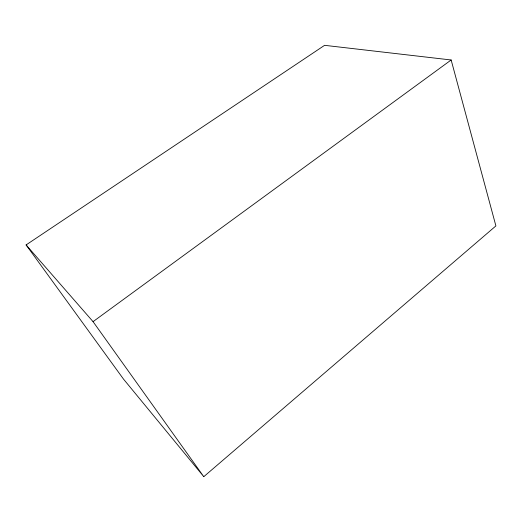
<?xml version="1.0" encoding="UTF-8"?>
<svg xmlns="http://www.w3.org/2000/svg" width="522" height="522" viewBox="0 0 522 522"><rect width="100%" height="100%" fill="white"/><g stroke="black" fill="none" stroke-linecap="round" stroke-linejoin="round"><path stroke-width="0.78" d="M203.782 476.677L495.9 225.909L451.152 59.978L324.593 45.323L26.1 244.922L123.512 379.109L203.782 476.677L93.053 321.65L26.1 244.922M93.053 321.65L451.152 59.978"/></g></svg>
